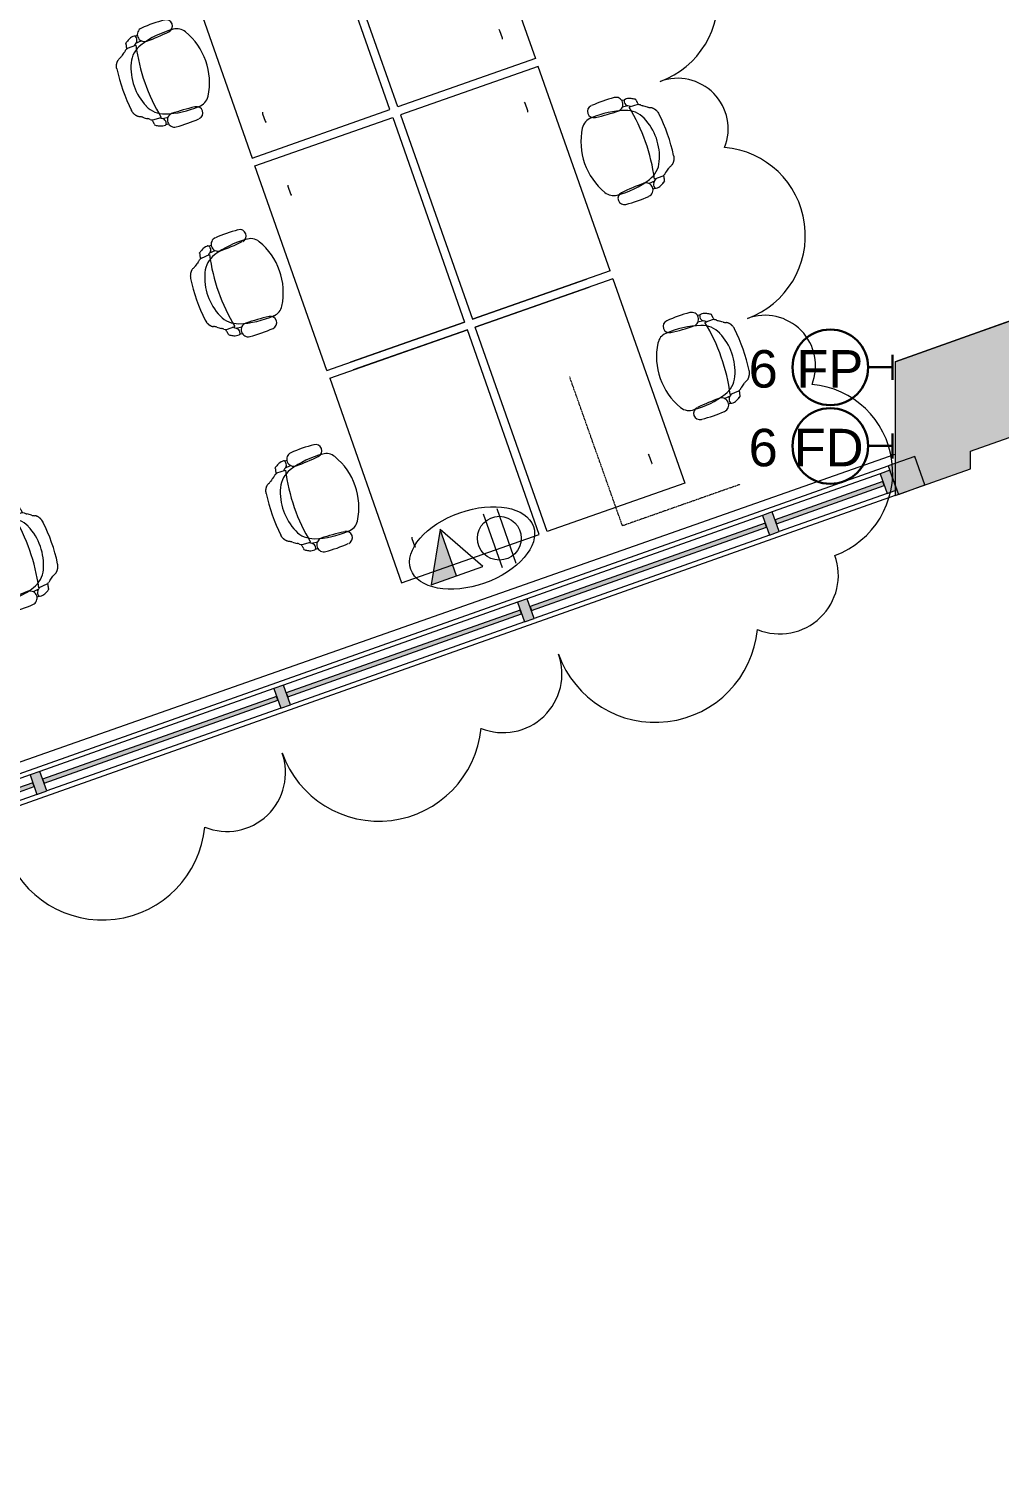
# Model space of a CAD drawing. Header units: inches. Extents: x -2349 to 1043, y -456 to 2193.
# Drawn here: x -1493.8 to -1261, y 98.6 to 446.9 of the extents above; entities that cross this region are included whole.
import ezdxf

# ---------------------------------------------------------------- set-up
doc = ezdxf.new("R2010")
doc.units = ezdxf.units.IN
doc.header["$MEASUREMENT"] = 0
doc.linetypes.add('Dash 1_16_', pattern=[0.125, 0.0625, -0.0625])
for name, color, linetype, lineweight in [('5033_00_7th-9th Floors_Updated_dwg', 8, 'Continuous', 9), ('A-ANNO-NOTE', 131, 'Continuous', 30), ('A-COLS', 52, 'Continuous', 13), ('A-DETL-THIN', 151, 'Continuous', 9), ('A-GLAZ-CURT', 52, 'Continuous', 13), ('A-GLAZ-CWMG', 51, 'Continuous', 13), ('A-Shell', 7, 'Continuous', 9), ('A-WALL-PATT', 111, 'Continuous', 13), ('COLUMN', 7, 'Continuous', 9), ('G-ANNO-REVC', 71, 'Continuous', 9), ('GLAZ EXIST2', 7, 'Continuous', 9), ('I-FURN', 30, 'Continuous', 9), ('I-WALL', 2, 'Continuous', 13)]:
    doc.layers.add(name, color=color, linetype=linetype, lineweight=lineweight)
doc.styles.add('Swis721 Lt BT', font='swissl.ttf', dxfattribs={"height": 9})

# ---------------------------------------------------------------- blocks, each defined once
blk = doc.blocks.new('5033_00_7th-9th Floors_Updated_dwg-8585573-7TH FLOOR POWER _ SIGNAL')
at = {"layer": 'A-Shell', "flags": 128}
blk.add_lwpolyline([(-1256.05, 197.69), (-1286.05, 187), (-1256.05, 197.69), (-1226.96, 187.32)], dxfattribs=at)
at = {"layer": 'COLUMN'}
blk.add_line((-1285.99, 187), (-1286.05, 187), dxfattribs=at)
blk.add_line((-1285.99, 187), (-1286.05, 187), dxfattribs=at)
at = {"layer": 'GLAZ EXIST2'}
blk.add_line((-1574.03, 63.62), (-1286.05, 164.89), dxfattribs=at)
blk = doc.blocks.new('Columns 1 - Columns 1-7118049-7TH FLOOR POWER _ SIGNAL')
at = {"layer": 'A-COLS', "lineweight": 9}
h = blk.add_hatch(color=7, dxfattribs=at)
h.paths.add_polyline_path([(862, -405.11), (861.98, -372.97), (801.98, -351.58), (801.98, -383.71), (861.95, -405.09)], flags=0)
h.paths.add_polyline_path([(994.48, -377), (1004.95, -376.98), (1004.95, -365), (986.95, -365), (986.95, -377), (993.97, -377)], flags=0)
h.paths.add_polyline_path([(514, -281.76), (514, -249.63), (453.98, -228.24), (453.98, -260.37), (513.95, -281.74)], flags=0)
h.paths.add_polyline_path([(166, -158.41), (166, -126.28), (105.98, -104.89), (105.98, -137.02), (165.95, -158.39)], flags=0)
h.paths.add_polyline_path([(-182, -35.06), (-182, -2.93), (-242.02, 18.46), (-242.02, -13.67), (-182.05, -35.04)], flags=0)
h.paths.add_polyline_path([(-1982.09, 88.27), (-1922.03, 109.69), (-1922.03, 140.32), (-1982.09, 118.92), (-1982.06, 97), (-1976.88, 98.83), (-1974.21, 91.29), (-1982.09, 88.5), (-1982.09, 88.41)], flags=0)
h.paths.add_polyline_path([(-530, 88.28), (-530, 120.42), (-590.02, 141.81), (-590.02, 109.68), (-530.05, 88.3)], flags=0)
h.paths.add_polyline_path([(843.95, 109), (843.91, 133), (819.95, 133), (819.95, 109), (840.1, 109)], flags=0)
h.paths.add_polyline_path([(1000.37, 115), (1004.95, 115.02), (1004.95, 127), (986.95, 127), (986.95, 115), (998.45, 115)], flags=0)
h.paths.add_polyline_path([(-1634.06, 211.7), (-1574.03, 233.05), (-1574.03, 264.36), (-1634.06, 242.96), (-1634.06, 211.72)], flags=0)
h.paths.add_polyline_path([(-878.47, 211.8), (-878.47, 243.93), (-938.5, 265.32), (-938.5, 233.19), (-878.52, 211.82)], flags=0)
h.paths.add_polyline_path([(495.95, 232), (495.95, 256), (472.03, 256), (472.03, 232), (492.75, 232)], flags=0)
h.paths.add_polyline_path([(-1286.05, 334.98), (-1268.05, 341.39), (-1268.05, 345.6), (-1256.05, 349.87), (-1244.05, 345.6), (-1244.05, 341.38), (-1226.05, 335.02), (-1226.06, 367), (-1256.05, 377.69), (-1286.05, 367), (-1286.05, 334.99)], flags=0)
h.paths.add_polyline_path([(-2021.16, 351.64), (-2013.01, 374.21), (-2035.58, 382.36), (-2043.73, 359.79), (-2041.62, 359.02)], flags=0)
h.paths.add_polyline_path([(-207.74, 478), (-200.03, 478), (-200.03, 502), (-219.79, 502), (-224.03, 490.27), (-224.03, 478), (-208.32, 478)], flags=0)
h.paths.add_polyline_path([(-224.03, 501.32), (-223.78, 502), (-224.03, 502)], flags=0)
h.paths.add_polyline_path([(-549.3, 601), (-548.03, 601), (-548.03, 625), (-569.15, 625), (-572.03, 617.05), (-572.03, 601), (-556.09, 601)], flags=0)
h.paths.add_polyline_path([(496.2, 601), (496.2, 625), (472.2, 625), (472.2, 601), (492.75, 601)], flags=0)
h.paths.add_polyline_path([(831.97, 601.06), (843.95, 601.08), (843.91, 625.06), (819.95, 625.06), (819.95, 601.06), (831.95, 601.06)], flags=0)
h.paths.add_polyline_path([(999.15, 607.06), (1004.95, 607.08), (1004.95, 619.06), (986.95, 619.06), (986.95, 607.06), (998.45, 607.06)], flags=0)
h.paths.add_polyline_path([(-1887.92, 720.64), (-1879.77, 743.21), (-1902.34, 751.36), (-1910.49, 728.79), (-1899.81, 724.93)], flags=0)
h.paths.add_polyline_path([(-910.74, 724), (-896.03, 724), (-896.03, 748), (-920.67, 748), (-920.67, 724), (-911.68, 724)], flags=0)
h.paths.add_polyline_path([(-1616.03, 724), (-1592.03, 724), (-1592.03, 748), (-1616.03, 748), (-1616.03, 731.5)], flags=0)
h.paths.add_polyline_path([(-1843.5, 843.64), (-1835.35, 866.21), (-1857.93, 874.36), (-1866.08, 851.79), (-1845.61, 844.39)], flags=0)
h.paths.add_polyline_path([(492.75, 847), (496.2, 847), (496.2, 871), (472.2, 871), (472.2, 847), (479.89, 847)], flags=0)
h.paths.add_polyline_path([(-1574.05, 847), (-1574.06, 871), (-1616.19, 871), (-1616.19, 847), (-1576.33, 847)], flags=0)
h.paths.add_polyline_path([(-1268.03, 847.03), (-1243.86, 847.03), (-1243.86, 871), (-1268.03, 871), (-1268.03, 863.81)], flags=0)
h.paths.add_polyline_path([(843.95, 1093), (843.91, 1117), (819.95, 1117), (819.95, 1093), (840.1, 1093)], flags=0)
h.paths.add_polyline_path([(482.08, 1093), (495.95, 1093), (495.95, 1117), (471.83, 1117), (471.83, 1093), (481.27, 1093)], flags=0)
h.paths.add_polyline_path([(-1259.55, 1093.21), (-1244.3, 1093.21), (-1244.3, 1117.25), (-1268.29, 1117.25), (-1268.29, 1093.21), (-1268.07, 1093.21)], flags=0)
h.paths.add_polyline_path([(-1607.55, 1093.21), (-1592.35, 1093.21), (-1592.35, 1117.25), (-1616.3, 1117.25), (-1616.3, 1093.21), (-1616.07, 1093.21)], flags=0)
h.paths.add_polyline_path([(993.95, 1099), (1004.95, 1099.02), (1004.95, 1111), (986.95, 1111), (986.95, 1099), (993.94, 1099)], flags=0)
h.paths.add_polyline_path([(-1594.42, 1339.25), (-1592.3, 1339.25), (-1592.3, 1363.25), (-1616.3, 1363.25), (-1616.3, 1339.25), (-1600.55, 1339.25)], flags=0)
h.paths.add_polyline_path([(-1268.3, 1339.25), (-1244.3, 1339.25), (-1244.3, 1363.25), (-1268.3, 1363.25), (-1268.3, 1343.02)], flags=0)
h.paths.add_polyline_path([(471.95, 1462.86), (495.95, 1462.86), (495.95, 1486.86), (471.95, 1486.86)], flags=0)
h.paths.add_polyline_path([(801.95, 1567), (861.95, 1588.4), (861.95, 1619.14), (850.07, 1619.14), (850, 1619.04), (849.95, 1619.16), (849.95, 1622.86), (801.95, 1605.75), (801.95, 1567.02)], flags=0)
h.paths.add_polyline_path([(-1592.05, 1585.02), (-1592.05, 1609.02), (-1616.05, 1609.02), (-1616.05, 1585.02)], flags=0)
h.paths.add_polyline_path([(-1244.3, 1585.27), (-1244.3, 1609.27), (-1268.3, 1609.27), (-1268.3, 1585.27)], flags=0)
h.paths.add_polyline_path([(-1678.05, 1731.02), (-1654.55, 1731.02), (-1654.55, 1776.02), (-1678.05, 1776.02), (-1678.05, 1772.52), (-1658.05, 1772.52), (-1658.05, 1734.52), (-1678.05, 1734.52)], flags=0)
h.paths.add_polyline_path([(-921.05, 1827.02), (-895.05, 1827.02), (-895.05, 1853.02), (-921.05, 1853.02), (-921.05, 1827.76)], flags=0)
h.paths.add_polyline_path([(496.95, 1827.02), (496.95, 1853.02), (470.95, 1853.02), (470.95, 1827.02), (492.75, 1827.02)], flags=0)
h.paths.add_polyline_path([(148.95, 1827.02), (148.95, 1853.02), (122.95, 1853.02), (122.95, 1827.02), (145.4, 1827.02)], flags=0)
h.paths.add_polyline_path([(-559.8, 1827.02), (-547.04, 1827.02), (-547.04, 1853.02), (-573.04, 1853.02), (-573.04, 1827.02), (-560.05, 1827.02)], flags=0)
h.paths.add_polyline_path([(-214.73, 1827.04), (-199.03, 1827.04), (-199.03, 1853.03), (-225.05, 1853.03), (-225.05, 1827.04), (-214.81, 1827.04)], flags=0)
h.paths.add_polyline_path([(-1604.86, 1828.27), (-1592.3, 1828.27), (-1592.3, 1852.27), (-1600.05, 1852.27), (-1600.05, 2104.82), (-1574.05, 2104.82), (-1574.05, 2138.82), (-1608.05, 2138.82), (-1608.05, 1852.27), (-1616.3, 1852.27), (-1616.3, 1828.27), (-1605.11, 1828.27)], flags=0)
h.paths.add_polyline_path([(-1246.45, 1828.27), (-1244.3, 1828.27), (-1244.3, 1852.27), (-1268.3, 1852.27), (-1268.3, 1828.27), (-1252.55, 1828.27)], flags=0)
h.paths.add_polyline_path([(-1629.95, 1836.02), (-1620.8, 1836.02), (-1620.8, 1844.02), (-1678.05, 1844.02), (-1678.05, 1836.02)], flags=0)
h.paths.add_polyline_path([(861.95, 2100.07), (861.95, 2138.82), (801.95, 2138.82), (801.95, 2110.02), (831.95, 2110.02), (831.95, 2100.07), (853.95, 2100.07)], flags=0)
h.paths.add_polyline_path([(-878.05, 2104.79), (-878.05, 2138.82), (-938.13, 2138.82), (-938.13, 2104.79)], flags=0)
h.paths.add_polyline_path([(-1225.94, 2104.81), (-1225.94, 2138.82), (-1286.03, 2138.82), (-1286.03, 2104.81)], flags=0)
h.paths.add_polyline_path([(165.96, 2104.82), (165.96, 2138.82), (105.95, 2138.82), (105.95, 2104.82)], flags=0)
h.paths.add_polyline_path([(454.05, 2104.82), (513.95, 2104.82), (513.95, 2138.82), (454.05, 2138.82)], flags=0)
h.paths.add_polyline_path([(-590.05, 2104.82), (-530.05, 2104.82), (-530.05, 2138.82), (-590.05, 2138.82)], flags=0)
h.paths.add_polyline_path([(-181.82, 2104.82), (-181.82, 2138.82), (-242.05, 2138.82), (-242.05, 2104.82), (-189.08, 2104.82)], flags=0)
at = {"layer": 'A-COLS', "color": 8, "lineweight": 20}
for p, q in [((-1256.05, 377.69), (-1286.05, 367)), ((-1286.05, 367), (-1286.05, 334.98)), ((-1268.05, 345.6), (-1256.05, 349.87)), ((-1268.05, 341.39), (-1268.05, 345.6)), ((-1286.05, 334.98), (-1268.05, 341.39))]:
    blk.add_line(p, q, dxfattribs=at)
blk = doc.blocks.new('System Panel - Glazed-7344735-7TH FLOOR POWER _ SIGNAL')
at = {"layer": 'A-GLAZ-CURT', "lineweight": 9}
blk.add_hatch(color=7, dxfattribs=at).paths.add_polyline_path([(-29.75, -0.5), (29.75, -0.5), (29.75, 0.5), (-29.75, 0.5)], flags=0)
at = {"layer": 'A-GLAZ-CURT', "color": 8, "lineweight": 20}
for p, q in [((29.75, 0.5), (-29.75, 0.5)), ((-29.75, 0.5), (-29.75, -0.5)), ((29.75, -0.5), (29.75, 0.5)), ((-29.75, -0.5), (29.75, -0.5))]:
    blk.add_line(p, q, dxfattribs=at)
blk = doc.blocks.new('System Panel - Glazed-7504796-7TH FLOOR POWER _ SIGNAL')
at = {"layer": 'A-GLAZ-CURT', "lineweight": 9}
blk.add_hatch(color=7, dxfattribs=at).paths.add_polyline_path([(-29.92, -0.5), (29.92, -0.5), (29.92, 0.5), (-29.92, 0.5)], flags=0)
at = {"layer": 'A-GLAZ-CURT', "color": 8, "lineweight": 20}
for p, q in [((29.92, 0.5), (-29.92, 0.5)), ((-29.92, 0.5), (-29.92, -0.5)), ((29.92, -0.5), (29.92, 0.5)), ((-29.92, -0.5), (29.92, -0.5))]:
    blk.add_line(p, q, dxfattribs=at)
blk = doc.blocks.new('System Panel - Glazed-7504811-7TH FLOOR POWER _ SIGNAL')
at = {"layer": 'A-GLAZ-CURT', "lineweight": 9}
blk.add_hatch(color=7, dxfattribs=at).paths.add_polyline_path([(-13.71, -0.5), (13.71, -0.5), (13.71, 0.5), (-13.71, 0.5)], flags=0)
at = {"layer": 'A-GLAZ-CURT', "color": 8, "lineweight": 20}
for p, q in [((13.71, 0.5), (-13.71, 0.5)), ((-13.71, 0.5), (-13.71, -0.5)), ((13.71, -0.5), (13.71, 0.5)), ((-13.71, -0.5), (13.71, -0.5))]:
    blk.add_line(p, q, dxfattribs=at)
blk = doc.blocks.new('Rectangular Mullion - 2_5_ x 5_ rectangular-7504810-7TH FLOOR POWER _ SIGNAL')
at = {"layer": 'A-GLAZ-CWMG', "lineweight": 9}
for p, q in [((-1289.71, 340.19), (-1315.56, 331.03)), ((-1288.04, 335.48), (-1313.89, 326.32))]:
    blk.add_line(p, q, dxfattribs=at)
blk = doc.blocks.new('Rectangular Mullion - 2_5_ x 5_ rectangular-7504795-7TH FLOOR POWER _ SIGNAL')
at = {"layer": 'A-GLAZ-CWMG', "lineweight": 9}
for p, q in [((-1317.92, 330.2), (-1374.33, 310.21)), ((-1316.25, 325.49), (-1372.66, 305.5))]:
    blk.add_line(p, q, dxfattribs=at)
blk = doc.blocks.new('Rectangular Mullion - 2_5_ x 5_ rectangular-7344677-7TH FLOOR POWER _ SIGNAL')
at = {"layer": 'A-GLAZ-CWMG', "lineweight": 9}
for p, q in [((999.58, 1411.8), (999.58, 1352.3)), ((1004.58, 1411.8), (1004.58, 1352.3))]:
    blk.add_line(p, q, dxfattribs=at)
blk = doc.blocks.new('Rectangular Mullion - 2_5_ x 5_ rectangular-7344731-7TH FLOOR POWER _ SIGNAL')
at = {"layer": 'A-GLAZ-CWMG', "lineweight": 9}
blk.add_hatch(color=7, dxfattribs=at).paths.add_polyline_path([(-1.25, 0.5), (-1.25, 2.5), (1.25, 2.5), (1.25, -2.5), (-1.25, -2.5), (-1.25, -0.5)], flags=0)
at = {"layer": 'A-GLAZ-CWMG', "color": 8, "lineweight": 20}
for p, q in [((-1.25, 2.5), (1.25, 2.5)), ((-1.25, -2.5), (-1.25, 2.5)), ((1.25, 2.5), (1.25, -2.5)), ((1.25, -2.5), (-1.25, -2.5))]:
    blk.add_line(p, q, dxfattribs=at)
blk = doc.blocks.new('Rectangular Mullion - 2_5_ x 5_ rectangular-7504807-7TH FLOOR POWER _ SIGNAL')
at = {"layer": 'A-GLAZ-CWMG', "lineweight": 9}
blk.add_hatch(color=7, dxfattribs=at).paths.add_polyline_path([(-2.5, 2.5), (-0.38, 2.5), (0, 1.41), (0, -2.5), (-2.5, -2.5), (-2.5, 0.5)], flags=0)
at = {"layer": 'A-GLAZ-CWMG', "color": 8, "lineweight": 20}
for p, q in [((-2.5, 2.5), (0, 2.5)), ((-2.5, -2.5), (-2.5, 2.5)), ((0, 2.5), (0, -2.5)), ((0, -2.5), (-2.5, -2.5))]:
    blk.add_line(p, q, dxfattribs=at)
blk = doc.blocks.new('Steelcase - Ology - Desk Electric - Rectangular - 29__ D - 52_ x 35_-7821971-7TH FLOOR POWER _ SIGNAL')
at = {"layer": 'I-FURN'}
for p, q in [((-29, 23.78), (-29, -11.22)), ((-29, 23.78), (23, 23.78)), ((23, 23.78), (23, -11.22)), ((23, -11.22), (-29, -11.22))]:
    blk.add_line(p, q, dxfattribs=at)
blk = doc.blocks.new('Steelcase - Seating - Series 1 - Task Chair - Task Chair-7826191-7TH FLOOR POWER _ SIGNAL')
at = {"layer": 'I-FURN'}
for p, q in [((-11.19, 5.22), (-11.25, 5.79)), ((-9.88, 5.14), (-9.56, 4.85)), ((-9.56, 4.85), (-9.71, 6.23)), ((-9.09, 2.55), (-9.22, 4.65)), ((9.09, 2.55), (9.09, 4.68)), ((9.2, 4.34), (9.09, 4.19)), ((9.56, 4.85), (9.71, 6.22)), ((9.88, 5.14), (9.56, 4.85)), ((11.19, 5.22), (11.25, 5.79)), ((-10.17, 2.55), (-10.38, 2.55)), ((10.17, 2.55), (10.38, 2.55))]:
    blk.add_line(p, q, dxfattribs=at)
for centre, radius, start, end in [((0, 3.46), 15.77, 58.7484, 121.2516), ((-11.04, 13.04), 1.5, 6.6891, 175.0013), ((11.73, 12.42), 21.53, 175.7231, 197.8999), ((-6.5, 14.17), 3.24, 121.2516, 182.5329), ((6.5, 14.16), 3.25, 4.2769, 58.7484), ((-12.1, 12.55), 21.92, 342.1001, 4.8659), ((11.04, 13.04), 1.5, 4.9987, 173.3109), ((22.73, 9.96), 35.4, 175.0013, 184.2771), ((-61.01, 7.05), 51.82, 0.295, 6.6891), ((61.01, 7.18), 51.82, 173.3109, 179.7112), ((-22.73, 10.08), 35.4, 355.485, 4.9987), ((-10.88, 7.44), 1.69, 184.2771, 355.7229), ((10.88, 7.43), 1.68, 179.7112, 355.485), ((-2.85, 9.17), 7.99, 212.7486, 217.2514), ((-0.12, 48.46), 44.74, 258.2624, 281.8839), ((-3.05, 7.65), 6, 197.8999, 245.746), ((3.05, 7.65), 6, 294.254, 342.1001), ((2.85, 9.17), 7.99, 322.7486, 327.2514), ((0, 14.41), 13.41, 245.746, 294.254)]:
    blk.add_arc(centre, radius, start, end, dxfattribs=at)
for centre, major_axis, ratio, start_param, end_param in [((-9.53, 4.74), (-0.03, 2.1), 0.841362, 1.437975, 2.055322), ((-10.94, 4.92), (0.004, 0.422), 0.857374, 0.293852, 1.396344), ((-8.59, 6.34), (-1.72, 5.94), 0.52706, 1.867354, 2.032914), ((-11.02, 3.62), (0.99, 1.63), 0.718676, 6.150324, 6.997733), ((11.02, 3.62), (-0.99, 1.63), 0.718676, 5.568638, 6.416046), ((8.59, 6.34), (1.72, 5.94), 0.52706, 4.250271, 4.415832), ((10.94, 4.92), (-0.004, 0.422), 0.857374, 4.886841, 5.989333), ((9.53, 4.74), (0.03, 2.1), 0.841362, 4.227863, 4.84521), ((-9.88, 3.86), (-0.31, 1.61), 0.651034, 2.090555, 2.375013), ((2.41, -4.34), (-12.7, 6.86), 0.060387, 6.047601, 6.170681), ((14.26, -36.92), (-23.61, 40.36), 0.024762, 0.196185, 0.257818), ((-4.52, -16.42), (-4.45, 18.42), 0.085659, 6.08302, 6.197318), ((-4.27, -16.52), (-4.71, 18.52), 0.083254, 6.023824, 6.082104), ((86.51, 0.26), (-95.89, 4.54), 0.22439, 0.152414, 0.195437), ((-7.15, -5.5), (-0.87, 6.2), 0.154562, 5.723362, 6.025046), ((7.16, -5.51), (0.87, 6.2), 0.154825, 0.257987, 0.559064), ((-86.51, 0.11), (95.89, 4.68), 0.223967, 6.087389, 6.130455), ((4.31, -16.54), (4.67, 18.53), 0.08384, 0.18012, 0.258824), ((4.62, -16.47), (4.35, 18.45), 0.086501, 0.088023, 0.178733), ((-14.1, -37.05), (23.45, 40.49), 0.023763, 6.024156, 6.086879), ((-2.41, -4.34), (12.7, 6.86), 0.060387, 0.112505, 0.235585), ((9.88, 3.86), (0.31, 1.61), 0.651034, 3.908172, 4.192631), ((0.01, 31.09), (-37.17, 0.02), 0.886583, 1.428196, 1.714006)]:
    blk.add_ellipse(centre, major_axis=major_axis, ratio=ratio, start_param=start_param, end_param=end_param, dxfattribs=at)
for points, knots in [([(-9, 2.35), (-9.06, 2.35), (-9.17, 2.37), (-9.39, 2.4), (-9.6, 2.44), (-9.74, 2.47), (-9.81, 2.49), (-9.84, 2.5), (-9.85, 2.5)], [0, 0, 0, 0, 0.142857, 0.285714, 0.571429, 0.785714, 0.892857, 1, 1, 1, 1]), ([(9, 2.35), (9.06, 2.35), (9.17, 2.37), (9.39, 2.4), (9.6, 2.44), (9.74, 2.47), (9.81, 2.49), (9.84, 2.5), (9.85, 2.5)], [0, 0, 0, 0, 0.142857, 0.285714, 0.571429, 0.785714, 0.892857, 1, 1, 1, 1]), ([(-7.38, -0.17), (-7.35, -0.26), (-7.27, -0.4), (-7.14, -0.56), (-7.05, -0.66), (-6.98, -0.73), (-6.91, -0.8), (-6.83, -0.86), (-6.74, -0.93), (-6.65, -1), (-6.56, -1.06), (-6.46, -1.12), (-6.36, -1.18), (-6.25, -1.24), (-6.14, -1.29), (-5.99, -1.35), (-5.72, -1.45), (-5.46, -1.5), (-5.29, -1.53)], [-1, -1, -1, -1, -0.833333, -0.75, -0.708333, -0.666667, -0.625, -0.583333, -0.541667, -0.5, -0.458333, -0.416667, -0.375, -0.333333, -0.291667, -0.25, -0.166667, 0, 0, 0, 0]), ([(5.29, -1.53), (5.46, -1.51), (5.72, -1.45), (5.99, -1.36), (6.14, -1.29), (6.25, -1.24), (6.36, -1.19), (6.46, -1.13), (6.56, -1.07), (6.65, -1), (6.74, -0.94), (6.83, -0.87), (6.91, -0.8), (6.98, -0.73), (7.05, -0.66), (7.14, -0.57), (7.27, -0.4), (7.35, -0.26), (7.38, -0.18)], [-1, -1, -1, -1, -0.833333, -0.75, -0.708333, -0.666667, -0.625, -0.583333, -0.541667, -0.5, -0.458333, -0.416667, -0.375, -0.333333, -0.291667, -0.25, -0.166667, 0, 0, 0, 0])]:
    blk.add_open_spline(points, degree=3, knots=knots, dxfattribs=at)
blk = doc.blocks.new('Steelcase - Ology - Desk Electric - Base - Rectangular - 29__ D - 34__ W - 76__ W-7821973-7TH FLOOR POWER _ SIGNAL')
at = {"layer": 'I-FURN'}
for p, q in [((-28.68, -11.22), (-28.68, 17.78)), ((13.8, 17.83), (14.11, 17.9)), ((13.8, 17.79), (13.8, 17.83)), ((14.11, 17.9), (16.01, 17.9)), ((16.01, 17.9), (16.31, 17.83)), ((16.31, 17.83), (16.31, 17.79))]:
    blk.add_line(p, q, dxfattribs=at)
blk = doc.blocks.new('Steelcase - Ology - Desk Electric - Rectangular - 29__ D - 52_ x 35_-7821944-7TH FLOOR POWER _ SIGNAL')
at = {"layer": 'I-FURN'}
for p, q in [((-29, -23.78), (-29, 11.22)), ((23, 11.22), (-29, 11.22)), ((23, -23.78), (23, 11.22)), ((-29, -23.78), (23, -23.78))]:
    blk.add_line(p, q, dxfattribs=at)
blk = doc.blocks.new('Steelcase - Seating - Series 1 - Task Chair - Task Chair-7826190-7TH FLOOR POWER _ SIGNAL')
at = {"layer": 'I-FURN'}
for p, q in [((-10.17, -2.55), (-10.38, -2.55)), ((-9.09, -2.55), (-9.22, -4.65)), ((9.09, -2.55), (9.09, -4.68)), ((10.17, -2.55), (10.38, -2.55)), ((-11.19, -5.22), (-11.25, -5.79)), ((-9.88, -5.14), (-9.56, -4.85)), ((-9.56, -4.85), (-9.71, -6.23)), ((9.2, -4.34), (9.09, -4.19)), ((9.88, -5.14), (9.56, -4.85)), ((9.56, -4.85), (9.71, -6.22)), ((11.19, -5.22), (11.25, -5.79))]:
    blk.add_line(p, q, dxfattribs=at)
for centre, radius, start, end in [((-3.05, -7.65), 6, 114.254, 162.1001), ((0, -14.41), 13.41, 65.746, 114.254), ((3.05, -7.65), 6, 17.8999, 65.746), ((-10.88, -7.44), 1.69, 4.2771, 175.7229), ((11.73, -12.42), 21.53, 162.1001, 184.2769), ((-2.85, -9.17), 7.99, 142.7486, 147.2514), ((-0.12, -48.46), 44.74, 78.1161, 101.7376), ((-12.1, -12.55), 21.92, 355.1341, 17.8999), ((2.85, -9.17), 7.99, 32.7486, 37.2514), ((10.88, -7.43), 1.68, 4.515, 180.2888), ((22.73, -9.96), 35.4, 175.7229, 184.9987), ((-61.01, -7.05), 51.82, 353.3109, 359.705), ((61.01, -7.18), 51.82, 180.2888, 186.6891), ((-22.73, -10.08), 35.4, 355.0013, 4.515), ((-11.04, -13.04), 1.5, 184.9987, 353.3109), ((11.04, -13.04), 1.5, 186.6891, 355.0013), ((-6.5, -14.17), 3.24, 177.4671, 238.7484), ((0, -3.46), 15.77, 238.7484, 301.2516), ((6.5, -14.16), 3.25, 301.2516, 355.7231)]:
    blk.add_arc(centre, radius, start, end, dxfattribs=at)
for centre, major_axis, ratio, start_param, end_param in [((-7.15, 5.5), (0.87, 6.2), 0.154562, 3.399732, 3.701416), ((0.01, -31.09), (37.17, 0.02), 0.886583, 1.427587, 1.713397), ((7.16, 5.51), (-0.87, 6.2), 0.154825, 2.582529, 2.883606), ((-8.59, -6.34), (1.72, 5.94), 0.52706, 1.108678, 1.274239), ((-9.88, -3.86), (0.31, 1.61), 0.651034, 0.76658, 1.051038), ((2.41, 4.34), (12.7, 6.86), 0.060387, 3.254097, 3.377177), ((14.26, 36.92), (23.61, 40.36), 0.024762, 2.883774, 2.945408), ((-4.52, 16.42), (4.45, 18.42), 0.085659, 3.22746, 3.341758), ((-4.27, 16.52), (4.71, 18.52), 0.083254, 3.342674, 3.400954), ((86.51, -0.26), (95.89, 4.54), 0.22439, 2.946156, 2.989179), ((-86.51, -0.11), (-95.89, 4.68), 0.223967, 3.294323, 3.337389), ((4.31, 16.54), (-4.67, 18.53), 0.08384, 2.882769, 2.961473), ((4.62, 16.47), (-4.35, 18.45), 0.086501, 2.96286, 3.053569), ((-14.1, 37.05), (-23.45, 40.49), 0.023763, 3.337899, 3.400622), ((-2.41, 4.34), (-12.7, 6.86), 0.060387, 2.906008, 3.029088), ((9.88, -3.86), (-0.31, 1.61), 0.651034, 5.232147, 5.516606), ((8.59, -6.34), (-1.72, 5.94), 0.52706, 5.008946, 5.174507), ((-9.53, -4.74), (0.03, 2.1), 0.841362, 1.08627, 1.703617), ((-10.94, -4.92), (-0.004, 0.422), 0.857374, 1.745249, 2.84774), ((-11.02, -3.62), (-0.99, 1.63), 0.718676, 2.427045, 3.274454), ((11.02, -3.62), (0.99, 1.63), 0.718676, 3.008732, 3.85614), ((10.94, -4.92), (0.004, 0.422), 0.857374, 3.435445, 4.537937), ((9.53, -4.74), (-0.03, 2.1), 0.841362, 4.579568, 5.196915)]:
    blk.add_ellipse(centre, major_axis=major_axis, ratio=ratio, start_param=start_param, end_param=end_param, dxfattribs=at)
for points, knots in [([(-7.38, 0.17), (-7.35, 0.26), (-7.27, 0.4), (-7.14, 0.56), (-7.05, 0.66), (-6.98, 0.73), (-6.91, 0.8), (-6.83, 0.86), (-6.74, 0.93), (-6.65, 1), (-6.56, 1.06), (-6.46, 1.12), (-6.36, 1.18), (-6.25, 1.24), (-6.14, 1.29), (-5.99, 1.35), (-5.72, 1.45), (-5.46, 1.5), (-5.29, 1.53)], [-1, -1, -1, -1, -0.833333, -0.75, -0.708333, -0.666667, -0.625, -0.583333, -0.541667, -0.5, -0.458333, -0.416667, -0.375, -0.333333, -0.291667, -0.25, -0.166667, 0, 0, 0, 0]), ([(5.29, 1.53), (5.46, 1.51), (5.72, 1.45), (5.99, 1.36), (6.14, 1.29), (6.25, 1.24), (6.36, 1.19), (6.46, 1.13), (6.56, 1.07), (6.65, 1), (6.74, 0.94), (6.83, 0.87), (6.91, 0.8), (6.98, 0.73), (7.05, 0.66), (7.14, 0.57), (7.27, 0.4), (7.35, 0.26), (7.38, 0.18)], [-1, -1, -1, -1, -0.833333, -0.75, -0.708333, -0.666667, -0.625, -0.583333, -0.541667, -0.5, -0.458333, -0.416667, -0.375, -0.333333, -0.291667, -0.25, -0.166667, 0, 0, 0, 0]), ([(-9, -2.35), (-9.06, -2.35), (-9.17, -2.37), (-9.39, -2.4), (-9.6, -2.44), (-9.74, -2.47), (-9.81, -2.49), (-9.84, -2.5), (-9.85, -2.5)], [0, 0, 0, 0, 0.142857, 0.285714, 0.571429, 0.785714, 0.892857, 1, 1, 1, 1]), ([(9, -2.35), (9.06, -2.35), (9.17, -2.37), (9.39, -2.4), (9.6, -2.44), (9.74, -2.47), (9.81, -2.49), (9.84, -2.5), (9.85, -2.5)], [0, 0, 0, 0, 0.142857, 0.285714, 0.571429, 0.785714, 0.892857, 1, 1, 1, 1])]:
    blk.add_open_spline(points, degree=3, knots=knots, dxfattribs=at)
blk = doc.blocks.new('Steelcase - Ology - Desk Electric - Base - Rectangular - 29__ D - 34__ W - 76__ W-7821946-7TH FLOOR POWER _ SIGNAL')
at = {"layer": 'I-FURN'}
for p, q in [((-28.68, 11.22), (-28.68, -17.78)), ((13.8, -17.79), (13.8, -17.83)), ((13.8, -17.83), (14.11, -17.9)), ((14.11, -17.9), (16.01, -17.9)), ((16.01, -17.9), (16.31, -17.83)), ((16.31, -17.83), (16.31, -17.79))]:
    blk.add_line(p, q, dxfattribs=at)
blk = doc.blocks.new('Family - ___-9745694-7TH FLOOR POWER _ SIGNAL')
at = {"layer": 'G-ANNO-REVC'}
for centre, radius, start, end in [((-1349.77, 454.18), 21.2, 290.2329, 85.0241), ((-1338.25, 422.92), 12.12, 338.4226, 110.2329), ((-1328.82, 397.34), 21.2, 290.2329, 85.0241), ((-1317.3, 366.07), 12.12, 338.4226, 110.2329), ((-1307.87, 340.5), 21.2, 290.2329, 85.0241), ((-1313.79, 315.86), 14.08, 247.8623, 19.6726), ((-1343.62, 305.2), 24.64, 199.6726, 354.4639), ((-1380.08, 292.16), 14.08, 247.8623, 19.6726), ((-1409.91, 281.5), 24.64, 199.6726, 354.4639), ((-1446.37, 268.46), 14.08, 247.8623, 19.6726), ((-1476.2, 257.8), 24.64, 199.6726, 354.4639)]:
    blk.add_arc(centre, radius, start, end, dxfattribs=at)

msp = doc.modelspace()

# ---------------------------------------------------------------- hatches: boundary and pattern name
at = {"layer": 'A-ANNO-NOTE', "lineweight": 9}
msp.add_hatch(color=256, dxfattribs=at).paths.add_polyline_path([(-1397.36, 313.56), (-1391.27, 315.69), (-1395.19, 326.83)], flags=0)
at = {"layer": 'A-WALL-PATT', "lineweight": 9}
h = msp.add_hatch(color=7, dxfattribs=at)
h.paths.add_polyline_path([(-1922.03, 109.67), (-1921.3, 109.94), (-1922.03, 112.02), (-1922.03, 109.69)], flags=0)
h.paths.add_polyline_path([(-1633.32, 211.96), (-1573.29, 233.23), (-1574.03, 235.31), (-1574.03, 233.03), (-1633.32, 211.96)], flags=0)
h.paths.add_polyline_path([(-1634.06, 214.04), (-1634.06, 219.39), (-1635.74, 218.79), (-1635.72, 218.75)], flags=0)
h.paths.add_polyline_path([(-1286.05, 337.34), (-1286.05, 342.68), (-1287.73, 342.09)], flags=0)

# ---------------------------------------------------------------- linework, layer by layer
at = {"layer": 'A-ANNO-NOTE'}
for p, q in [((-1286.7, 365.72), (-1292.56, 365.72)), ((-1286.7, 368.72), (-1286.7, 362.72)), ((-1286.7, 349.85), (-1286.7, 343.85)), ((-1286.7, 346.85), (-1292.56, 346.85))]:
    msp.add_line(p, q, dxfattribs=at)
at = {"layer": 'A-ANNO-NOTE', "lineweight": 9}
for p, q in [((-1381.65, 331.82), (-1377.05, 318.74)), ((-1384.9, 330.57), (-1380.37, 317.68)), ((-1395.19, 326.83), (-1397.36, 313.56)), ((-1395.19, 326.83), (-1397.36, 313.56)), ((-1391.27, 315.69), (-1395.19, 326.83)), ((-1384.97, 317.91), (-1395.19, 326.83)), ((-1397.36, 313.56), (-1384.97, 317.91)), ((-1397.36, 313.56), (-1391.27, 315.69))]:
    msp.add_line(p, q, dxfattribs=at)
at = {"layer": 'A-ANNO-NOTE'}
for centre in [(-1301.63, 365.72), (-1301.63, 346.85)]:
    msp.add_circle(centre, 9.07, dxfattribs=at)
at = {"layer": 'A-ANNO-NOTE', "lineweight": 9}
msp.add_circle((-1381.01, 324.73), 5.25, dxfattribs=at)
msp.add_ellipse((-1387.54, 322.4), major_axis=(14.69, 5.17), ratio=0.574637, dxfattribs=at)
at = {"layer": 'A-DETL-THIN', "linetype": 'Dash 1_16_', "lineweight": 20}
for p, q in [((-1351.49, 327.7), (-1364.18, 363.52)), ((-1323.35, 337.6), (-1351.49, 327.7))]:
    msp.add_line(p, q, dxfattribs=at)
at = {"layer": 'I-WALL', "lineweight": 9}
for p, q in [((-1574.03, 240.66), (-1287.73, 342.09)), ((-1286.05, 334.99), (-1573.29, 233.23))]:
    msp.add_line(p, q, dxfattribs=at)
at = {"layer": 'I-WALL', "color": 8, "lineweight": 20}
for p, q in [((-1281.4, 344.33), (-1287.73, 342.09)), ((-1287.73, 342.09), (-1285.31, 335.25)), ((-1278.98, 337.5), (-1281.4, 344.33)), ((-1285.31, 335.25), (-1278.98, 337.5))]:
    msp.add_line(p, q, dxfattribs=at)

# ---------------------------------------------------------------- block references
at = {"layer": '5033_00_7th-9th Floors_Updated_dwg', "color": 7}
msp.add_blockref('5033_00_7th-9th Floors_Updated_dwg-8585573-7TH FLOOR POWER _ SIGNAL', (0, 180.02), dxfattribs=at)
at = {"layer": 'A-COLS', "lineweight": 9}
msp.add_blockref('Columns 1 - Columns 1-7118049-7TH FLOOR POWER _ SIGNAL', (0, 0), dxfattribs=at)
at = {"layer": 'A-GLAZ-CURT', "lineweight": 9, "rotation": 19.50835117072781}
for name, p in [('System Panel - Glazed-7504811-7TH FLOOR POWER _ SIGNAL', (-1301.8, 333.26)), ('System Panel - Glazed-7504796-7TH FLOOR POWER _ SIGNAL', (-1345.29, 317.85)), ('System Panel - Glazed-7344735-7TH FLOOR POWER _ SIGNAL', (-1403.89, 297.09)), ('System Panel - Glazed-7344735-7TH FLOOR POWER _ SIGNAL', (-1462.33, 276.38)), ('System Panel - Glazed-7344735-7TH FLOOR POWER _ SIGNAL', (-1520.77, 255.68))]:
    msp.add_blockref(name, p, dxfattribs=at)
at = {"layer": 'A-GLAZ-CWMG', "lineweight": 9}
for name in ['Rectangular Mullion - 2_5_ x 5_ rectangular-7504810-7TH FLOOR POWER _ SIGNAL', 'Rectangular Mullion - 2_5_ x 5_ rectangular-7504795-7TH FLOOR POWER _ SIGNAL']:
    msp.add_blockref(name, (0, 0), dxfattribs=at)
at = {"layer": 'A-GLAZ-CWMG', "lineweight": 9, "extrusion": (0, 0, -1), "rotation": 160.4916488292722}
for name, p in [('Rectangular Mullion - 2_5_ x 5_ rectangular-7504807-7TH FLOOR POWER _ SIGNAL', (1286.52, 338.67)), ('Rectangular Mullion - 2_5_ x 5_ rectangular-7344731-7TH FLOOR POWER _ SIGNAL', (1315.9, 328.26)), ('Rectangular Mullion - 2_5_ x 5_ rectangular-7344731-7TH FLOOR POWER _ SIGNAL', (1374.67, 307.44)), ('Rectangular Mullion - 2_5_ x 5_ rectangular-7344731-7TH FLOOR POWER _ SIGNAL', (1433.11, 286.73)), ('Rectangular Mullion - 2_5_ x 5_ rectangular-7344731-7TH FLOOR POWER _ SIGNAL', (1491.55, 266.03))]:
    msp.add_blockref(name, p, dxfattribs=at)
at = {"layer": 'A-GLAZ-CWMG', "lineweight": 9, "rotation": 289.508351170728}
for p in [(-3041.24, 780.11), (-3099.68, 759.41), (-3158.12, 738.7)]:
    msp.add_blockref('Rectangular Mullion - 2_5_ x 5_ rectangular-7344677-7TH FLOOR POWER _ SIGNAL', p, dxfattribs=at)
at = {"layer": 'G-ANNO-REVC'}
msp.add_blockref('Family - ___-9745694-7TH FLOOR POWER _ SIGNAL', (0, 0), dxfattribs=at)
at = {"layer": 'I-FURN'}
for name, p, rotation in [('Steelcase - Ology - Desk Electric - Rectangular - 29__ D - 52_ x 35_-7821971-7TH FLOOR POWER _ SIGNAL', (-1402.42, 453.61), 289.3735931241773), ('Steelcase - Ology - Desk Electric - Base - Rectangular - 29__ D - 34__ W - 76__ W-7821973-7TH FLOOR POWER _ SIGNAL', (-1402.53, 453.92), 289.3735931241773), ('Steelcase - Ology - Desk Electric - Rectangular - 29__ D - 52_ x 35_-7821944-7TH FLOOR POWER _ SIGNAL', (-1425.48, 445.51), 289.3735931241768), ('Steelcase - Ology - Desk Electric - Base - Rectangular - 29__ D - 34__ W - 76__ W-7821946-7TH FLOOR POWER _ SIGNAL', (-1425.58, 445.81), 289.3735931241768), ('Steelcase - Seating - Series 1 - Task Chair - Task Chair-7826190-7TH FLOOR POWER _ SIGNAL', (-1469.56, 432.83), 109.3735931241772), ('Steelcase - Ology - Desk Electric - Rectangular - 29__ D - 52_ x 35_-7821944-7TH FLOOR POWER _ SIGNAL', (-1386.5, 408.33), 109.373593124177), ('Steelcase - Seating - Series 1 - Task Chair - Task Chair-7826190-7TH FLOOR POWER _ SIGNAL', (-1342.42, 421), 289.3735931241774), ('Steelcase - Ology - Desk Electric - Base - Rectangular - 29__ D - 34__ W - 76__ W-7821946-7TH FLOOR POWER _ SIGNAL', (-1386.39, 408.03), 109.373593124177), ('Steelcase - Ology - Desk Electric - Rectangular - 29__ D - 52_ x 35_-7821971-7TH FLOOR POWER _ SIGNAL', (-1409.55, 400.22), 109.3735931241771), ('Steelcase - Ology - Desk Electric - Base - Rectangular - 29__ D - 34__ W - 76__ W-7821973-7TH FLOOR POWER _ SIGNAL', (-1409.45, 399.92), 109.3735931241771), ('Steelcase - Seating - Series 1 - Task Chair - Task Chair-7826191-7TH FLOOR POWER _ SIGNAL', (-1451.86, 382.52), 289.3735931241767), ('Steelcase - Ology - Desk Electric - Rectangular - 29__ D - 52_ x 35_-7821971-7TH FLOOR POWER _ SIGNAL', (-1366.59, 351.73), 289.3735931241768), ('Steelcase - Ology - Desk Electric - Base - Rectangular - 29__ D - 34__ W - 76__ W-7821973-7TH FLOOR POWER _ SIGNAL', (-1366.7, 352.03), 289.3735931241768), ('Steelcase - Seating - Series 1 - Task Chair - Task Chair-7826191-7TH FLOOR POWER _ SIGNAL', (-1324.29, 369.43), 109.3735931241764), ('Steelcase - Ology - Desk Electric - Rectangular - 29__ D - 52_ x 35_-7821944-7TH FLOOR POWER _ SIGNAL', (-1389.65, 343.62), 289.3735931241773), ('Steelcase - Ology - Desk Electric - Base - Rectangular - 29__ D - 34__ W - 76__ W-7821946-7TH FLOOR POWER _ SIGNAL', (-1389.76, 343.92), 289.3735931241773), ('Steelcase - Seating - Series 1 - Task Chair - Task Chair-7826190-7TH FLOOR POWER _ SIGNAL', (-1433.73, 330.95), 109.3735931241777), ('Steelcase - Seating - Series 1 - Task Chair - Task Chair-7826191-7TH FLOOR POWER _ SIGNAL', (-1490.14, 323.1), 109.3735931241768)]:
    msp.add_blockref(name, p, dxfattribs=dict(at, rotation=rotation))

# ---------------------------------------------------------------- texts
at = {"layer": 'A-ANNO-NOTE', "lineweight": 9, "char_height": 9, "attachment_point": 1, "style": 'Swis721 Lt BT'}
for s, insert, width in [('6', (-1321.23, 369.85), 8.181), ('FP', (-1309.79, 369.85), 18.18), ('6', (-1321.23, 350.97), 8.181), ('FD', (-1310.42, 350.97), 19.695)]:
    msp.add_mtext(s, dxfattribs=dict(at, insert=insert, width=width))

doc.saveas('drawing.dxf')
